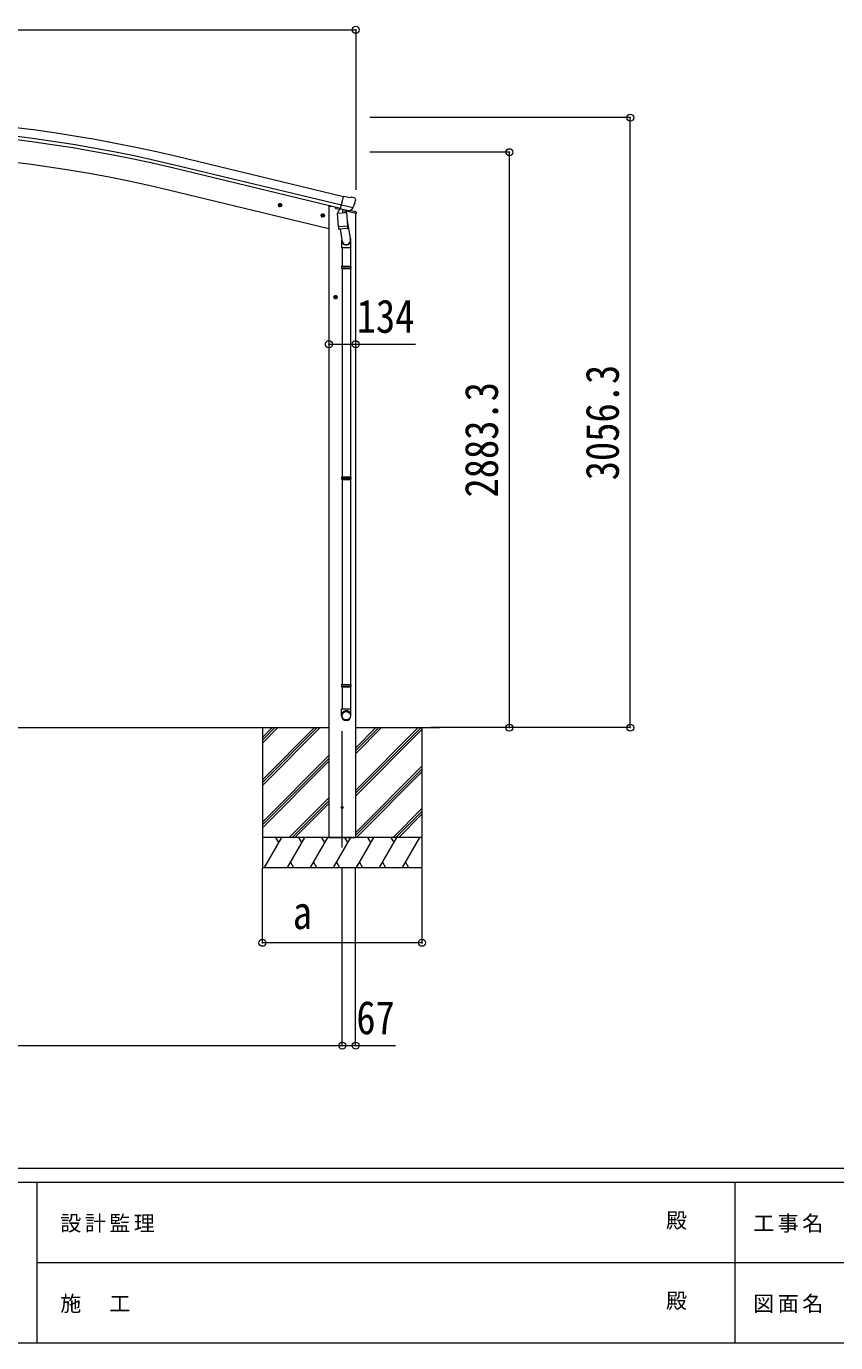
# Model space of a CAD drawing. Units: millimetres at full size. Extents: x -9783 to 9892, y -6828 to 6752.
# Drawn here: x -4022 to 36, y -6828 to -233 of the extents above; entities that cross this region are included whole.
import ezdxf
from ezdxf.enums import TextEntityAlignment as Align

# ---------------------------------------------------------------- set-up
doc = ezdxf.new("R2010")
doc.units = ezdxf.units.MM
doc.header["$LTSCALE"] = 35
doc.header["$PDMODE"] = 32
doc.header["$PDSIZE"] = 35
for name, color, linetype, lineweight in [('0-0_0', 7, 'Continuous', 9), ('0-1_本体', 4, 'Continuous', 9), ('0-2_部品', 7, 'Continuous', 9), ('0-8_PARTS2', 2, 'Continuous', 9), ('0-A_寸法', 6, 'Continuous', 9), ('F-0_240', 7, 'Continuous', 9)]:
    doc.layers.add(name, color=color, linetype=linetype, lineweight=lineweight)
doc.styles.add('ＭＳ ゴシック', font='')
doc.styles.get('ＭＳ ゴシック').set_extended_font_data('MS Gothic')

msp = doc.modelspace()

# ---------------------------------------------------------------- linework, layer by layer
at = {"layer": '0-0_0'}
for p, q in [((-7332.81, -3746.7), (-2505.19, -3746.7)), ((-2838.19, -3795.3), (-2789.59, -3746.69)), ((-2838.19, -3746.7), (-2838.19, -4446.7)), ((-2838.19, -4007.43), (-2577.46, -3746.7)), ((-2838.19, -4021.57), (-2563.32, -3746.7)), ((-2838.19, -4035.71), (-2549.18, -3746.7)), ((-2838.19, -3823.58), (-2761.31, -3746.7)), ((-2838.19, -3809.44), (-2775.45, -3746.7)), ((-2371.19, -3746.7), (-1950.03, -3746.7)), ((-2371.19, -4060.93), (-2056.96, -3746.7)), ((-2371.19, -4075.07), (-2042.82, -3746.7)), ((-2371.19, -3877.08), (-2240.81, -3746.7)), ((-2371.19, -3862.94), (-2254.95, -3746.7)), ((-2371.19, -3848.8), (-2269.09, -3746.7)), ((-2371.19, -4089.21), (-2038.19, -3756.21)), ((-2038.19, -3746.7), (-2038.19, -4446.7)), ((-2838.19, -4219.56), (-2505.19, -3886.56)), ((-2838.19, -4233.7), (-2505.19, -3900.7)), ((-2838.19, -4247.84), (-2505.19, -3914.84)), ((-2371.19, -4273.06), (-2038.19, -3940.06)), ((-2371.19, -4287.2), (-2038.19, -3954.2)), ((-2366.55, -4296.7), (-2038.19, -3968.34)), ((-2703.2, -4296.7), (-2505.19, -4098.69)), ((-2689.06, -4296.7), (-2505.19, -4112.83)), ((-2674.91, -4296.7), (-2505.19, -4126.98)), ((-2182.7, -4296.7), (-2038.19, -4152.19)), ((-2168.56, -4296.7), (-2038.19, -4166.33)), ((-2154.41, -4296.7), (-2038.19, -4180.48)), ((-2038.19, -4296.7), (-2838.19, -4296.7)), ((-2827.9, -4446.7), (-2741.3, -4296.7)), ((-2756.3, -4322.68), (-2771.3, -4296.7)), ((-2712.43, -4446.7), (-2625.83, -4296.7)), ((-2640.83, -4322.68), (-2655.83, -4296.7)), ((-2596.96, -4446.7), (-2510.36, -4296.7)), ((-2525.36, -4322.68), (-2540.36, -4296.7)), ((-2505.19, -4296.7), (-2371.19, -4296.7)), ((-2481.49, -4446.7), (-2394.89, -4296.7)), ((-2409.89, -4322.68), (-2424.89, -4296.7)), ((-2366.02, -4446.7), (-2279.42, -4296.7)), ((-2294.42, -4322.68), (-2309.42, -4296.7)), ((-2250.55, -4446.7), (-2163.95, -4296.7)), ((-2193.95, -4296.7), (-2178.95, -4322.68)), ((-2135.08, -4446.7), (-2048.48, -4296.7)), ((-2838.19, -4446.7), (-2038.19, -4446.7)), ((-2697.43, -4420.72), (-2682.43, -4446.7)), ((-2581.96, -4420.72), (-2566.96, -4446.7)), ((-2466.49, -4420.72), (-2451.49, -4446.7)), ((-2351.02, -4420.72), (-2336.02, -4446.7)), ((-2235.55, -4420.72), (-2220.55, -4446.7)), ((-2120.08, -4420.72), (-2105.08, -4446.7))]:
    msp.add_line(p, q, dxfattribs=at)
at = {"layer": '0-1_本体'}
for p, q in [((-2432.13, -1086.44), (-3267.84, -885.81)), ((-2446.13, -1144.79), (-3281.85, -944.15)), ((-2442.2, -1128.42), (-3277.92, -927.79)), ((-2505.19, -1246.82), (-3308.23, -1054.03)), ((-2505.19, -1133.7), (-2492.32, -1133.7)), ((-2505.19, -1133.7), (-2505.19, -4296.7)), ((-2371.19, -1169.98), (-2371.19, -4296.7))]:
    msp.add_line(p, q, dxfattribs=at)
for radius in [7073, 7029.83, 7013, 6900]:
    msp.add_arc((-4919, -7763.38), radius, 76.5, 103.5, dxfattribs=at)
at = {"layer": '0-2_部品'}
for p, q in [((-2751.88, -1138.66), (-2747.21, -1119.21)), ((-2405.4, -1091.04), (-2431.34, -1084.81)), ((-2405.4, -1091.04), (-2392.14, -1088.34)), ((-2377.66, -1091.53), (-2390.85, -1088.36)), ((-2374.57, -1093.78), (-2370.71, -1100.07)), ((-2370.35, -1102.35), (-2370.62, -1103.5)), ((-2759.27, -1126.6), (-2739.82, -1131.27)), ((-2751.68, -1121.74), (-2756.84, -1127.18)), ((-2744.38, -1123.49), (-2751.68, -1121.74)), ((-2747.41, -1136.13), (-2742.25, -1130.69)), ((-2742.25, -1130.69), (-2744.38, -1123.49)), ((-2545.35, -1177.96), (-2525.9, -1182.63)), ((-2537.76, -1173.1), (-2542.92, -1178.54)), ((-2537.96, -1190.02), (-2533.29, -1170.57)), ((-2530.46, -1174.85), (-2537.76, -1173.1)), ((-2533.49, -1187.49), (-2528.33, -1182.05)), ((-2528.33, -1182.05), (-2530.46, -1174.85)), ((-2472.88, -1138.27), (-2472.88, -1141.53)), ((-2450.82, -1150.77), (-2469.04, -1146.39)), ((-2461.48, -1168.21), (-2415.79, -1165.02)), ((-2456.8, -1235.05), (-2461.48, -1168.21)), ((-2447.06, -1146.45), (-2460.37, -1161.76)), ((-2460.37, -1161.76), (-2459.93, -1168.1)), ((-2446.12, -1146.38), (-2447.06, -1146.45)), ((-2443.03, -1148.85), (-2444.56, -1148.48)), ((-2406.33, -1157.66), (-2443.03, -1148.85)), ((-2384.4, -1142.66), (-2441.91, -1128.85)), ((-2437.08, -1150.67), (-2436.06, -1165.28)), ((-2408.87, -1159.67), (-2434.69, -1166.11)), ((-2417.56, -1161.84), (-2417.33, -1165.13)), ((-2415.79, -1165.02), (-2411.11, -1231.85)), ((-2403.96, -1158.14), (-2411.48, -1156.33)), ((-2368.32, -1170.57), (-2411.25, -1160.26)), ((-2408.17, -1157.89), (-2408.12, -1158.63)), ((-2404.8, -1158.03), (-2406.33, -1157.66)), ((-2401.25, -1157.57), (-2384.88, -1143.08)), ((-2397.56, -1154.3), (-2370.62, -1160.76)), ((-2368.32, -1163.68), (-2368.32, -1170.57)), ((-2456.8, -1235.05), (-2411.11, -1231.85)), ((-2456.79, -1235.05), (-2455.9, -1247.75)), ((-2412.1, -1246.46), (-2453.8, -1249.37)), ((-2448.37, -1249), (-2437.64, -1312.58)), ((-2412.85, -1207.09), (-2396.93, -1303.26)), ((-2410.26, -1244.32), (-2411.13, -1231.86)), ((-2410.65, -1245.68), (-2410.65, -1245.68)), ((-2440.78, -1305.76), (-2440.78, -1340.42)), ((-2394.78, -1340.42), (-2394.78, -1306.07)), ((-2440.78, -1340.42), (-2394.78, -1340.42)), ((-2438.78, -1340.42), (-2438.78, -1434.42)), ((-2396.78, -1340.42), (-2396.78, -1434.42)), ((-2440.78, -1436.42), (-2439.78, -1434.42)), ((-2440.78, -1436.42), (-2394.78, -1436.42)), ((-2440.78, -1436.42), (-2440.78, -1444.42)), ((-2440.78, -1444.42), (-2394.78, -1444.42)), ((-2440.78, -1444.42), (-2439.78, -1446.42)), ((-2439.78, -1434.42), (-2395.78, -1434.42)), ((-2439.78, -1446.42), (-2395.78, -1446.42)), ((-2438.78, -1446.42), (-2438.78, -2490.76)), ((-2396.78, -1446.42), (-2396.78, -2490.76)), ((-2394.78, -1436.42), (-2395.78, -1434.42)), ((-2470.99, -1600.29), (-2470.99, -1580.29)), ((-2480.99, -1590.29), (-2460.99, -1590.29)), ((-2474.74, -1583.79), (-2478.5, -1590.29)), ((-2467.24, -1583.79), (-2474.74, -1583.79)), ((-2463.49, -1590.29), (-2467.24, -1583.79)), ((-2467.24, -1596.79), (-2463.49, -1590.29)), ((-2440.78, -2492.76), (-2439.78, -2490.76)), ((-2440.78, -2492.76), (-2394.78, -2492.76)), ((-2440.78, -2492.76), (-2440.78, -2500.76)), ((-2440.78, -2500.76), (-2394.78, -2500.76)), ((-2440.78, -2500.76), (-2439.78, -2502.76)), ((-2439.78, -2490.76), (-2395.78, -2490.76)), ((-2439.78, -2502.76), (-2395.78, -2502.76)), ((-2438.78, -2502.76), (-2438.78, -3530.8)), ((-2396.78, -2502.76), (-2396.78, -3530.8)), ((-2394.78, -2492.76), (-2395.78, -2490.76)), ((-2440.78, -3532.8), (-2439.78, -3530.8)), ((-2440.78, -3532.8), (-2394.78, -3532.8)), ((-2440.78, -3532.8), (-2440.78, -3540.8)), ((-2440.78, -3540.8), (-2394.78, -3540.8)), ((-2440.78, -3540.8), (-2439.78, -3542.8)), ((-2439.78, -3530.8), (-2395.78, -3530.8)), ((-2439.78, -3542.8), (-2395.78, -3542.8)), ((-2438.78, -3542.8), (-2438.78, -3652.8)), ((-2396.78, -3542.8), (-2396.78, -3652.8)), ((-2394.78, -3532.8), (-2395.78, -3530.8)), ((-2440.78, -3686.94), (-2440.78, -3652.8)), ((-2440.78, -3652.8), (-2394.78, -3652.8)), ((-2394.78, -3686.94), (-2394.78, -3652.8))]:
    msp.add_line(p, q, dxfattribs=at)
for points in [[(-2436.76, -1150.26), (-2446.49, -1147.93), (-2431.34, -1084.81)], [(-2756.84, -1127.18), (-2754.71, -1134.38), (-2747.41, -1136.13)], [(-2542.92, -1178.54), (-2540.79, -1185.74), (-2533.49, -1187.49)], [(-2436.76, -1150.26), (-2436.53, -1150.41), (-2411.76, -1156.36), (-2411.48, -1156.33)], [(-2384.13, -1142.08), (-2384.72, -1142.93), (-2384.88, -1143.08)], [(-2394.78, -1436.42), (-2394.78, -1444.42), (-2395.78, -1446.42)], [(-2478.5, -1590.29), (-2474.74, -1596.79), (-2467.24, -1596.79)], [(-2394.78, -2492.76), (-2394.78, -2500.76), (-2395.78, -2502.76)], [(-2394.78, -3532.8), (-2394.78, -3540.8), (-2395.78, -3542.8)]]:
    msp.add_lwpolyline(points, dxfattribs=at)
for centre, radius in [((-2749.55, -1128.94), 8.5), ((-2749.55, -1128.94), 7.7), ((-2749.55, -1128.94), 6.5), ((-2535.62, -1180.29), 8.5), ((-2535.62, -1180.29), 7.7), ((-2535.62, -1180.29), 6.5), ((-2470.99, -1590.29), 8.5), ((-2470.99, -1590.29), 7.7), ((-2470.99, -1590.29), 6.5)]:
    msp.add_circle(centre, radius, dxfattribs=at)
at = {"layer": '0-2_部品', "color": 4}
msp.add_circle((-2437.79, -4146.7), 5, dxfattribs=at)
at = {"layer": '0-2_部品'}
for centre, radius, start, end in [((-2391.55, -1091.28), 3, 76.5, 101.5), ((-2567.43, -1056.25), 202.4, 334.90875, 346.5), ((-2378.83, -1096.39), 5, 31.5, 76.5), ((-2467.88, -1141.53), 5, 180, 256.5), ((-2444.45, -1148), 0.5, 221.23754, 256.5), ((-2437.68, -1150.76), 0.604, 7.79405, 79.40158), ((-2435.04, -1165.14), 1.03, 188.03431, 289.96103), ((-2409.11, -1158.7), 1, 284, 4), ((-2407.67, -1157.86), 0.5, 76.5, 184), ((-2404.68, -1157.54), 0.5, 256.5, 291.76246), ((-2371.32, -1163.68), 3, 0, 76.5), ((-2453.94, -1247.38), 2, 190.53157, 274), ((-2412.24, -1244.46), 2, 274, 322.59038), ((-2412.2, -1244.49), 1.95, 322.52234, 4.95983), ((-2424.78, -1306.07), 30, 0, 2.54858)]:
    msp.add_arc(centre, radius, start, end, dxfattribs=at)
for centre, major_axis, ratio, start_param, end_param in [((-2373.27, -1101.64), (1.57, -2.57), 0.99628, 0.7835347, 1.5707963), ((-2403.27, -1155.21), (0.73, -2.92), 0.997631, 5.8041905, 5.8929484), ((-2403.3, -1155.09), (-2.63, 3.16), 0.650902, 2.1145521, 2.1873627), ((-2403.24, -1155.31), (0.73, -2.92), 0.997631, 5.965759, 6.7621801), ((-2417.78, -1305.76), (-23, 0), 0.996195, 6.0000678, 10.0103449), ((-2417.78, -1305.76), (-21, 0), 0.996195, 0.3319459, 3.3482706), ((-2417.78, -3685.19), (23, 0), 0.996195, 6.2831853, 9.424778), ((-2417.78, -3686.94), (23, 0), 0.996195, 6.2831853, 9.424778), ((-2417.78, -3686.94), (0, -23.43), 0.981806, 4.712389, 7.8539816)]:
    msp.add_ellipse(centre, major_axis=major_axis, ratio=ratio, start_param=start_param, end_param=end_param, dxfattribs=at)
msp.add_ellipse((-2417.78, -3686.94), major_axis=(-21, 0), ratio=0.996195, dxfattribs=at)
at = {"layer": '0-8_PARTS2', "color": 6}
msp.add_line((-7467.31, -250.3), (-2370.29, -250.3), dxfattribs=at)
at = {"layer": '0-8_PARTS2'}
msp.add_line((-2437.79, -4347.64), (-2437.79, -3763.69), dxfattribs=at)
at = {"layer": '0-A_寸法'}
for p, q in [((-2370.29, -250.3), (-2370.29, -1052.63)), ((-993.71, -690.38), (-2300.14, -690.38)), ((-993.71, -3746.7), (-993.71, -690.38)), ((-1599.69, -863.38), (-2300.14, -863.38)), ((-1599.69, -3746.7), (-1599.69, -863.38)), ((-2504.79, -1825.45), (-2370.79, -1825.45)), ((-2370.79, -1825.45), (-2070.79, -1825.45)), ((-1599.69, -3746.7), (-1993.93, -3746.7)), ((-993.71, -3746.7), (-1599.69, -3746.7)), ((-2837.79, -4824.6), (-2837.79, -4450.19)), ((-2437.79, -5339.59), (-2437.79, -4450.19)), ((-2370.79, -5339.59), (-2370.79, -4450.19)), ((-2037.79, -4824.6), (-2037.79, -4450.19)), ((-2037.79, -4824.6), (-2837.79, -4824.6)), ((-7399.81, -5339.59), (-2437.79, -5339.59)), ((-2437.79, -5339.59), (-2370.79, -5339.59)), ((-2370.79, -5339.59), (-2170.79, -5339.59))]:
    msp.add_line(p, q, dxfattribs=at)
for p in [(-2370.29, -250.3), (-993.71, -690.38), (-1599.69, -863.38), (-2504.79, -1825.45), (-2370.79, -1825.45), (-1599.69, -3746.7), (-993.71, -3746.7), (-2837.79, -4824.6), (-2037.79, -4824.6), (-2437.79, -5339.59), (-2370.79, -5339.59)]:
    msp.add_point(p, dxfattribs=at)
at = {"layer": 'F-0_240', "color": 5}
for p, q in [((-9783.03, -5953.1), (9396.97, -5953.1)), ((-9783.03, -6023.1), (6285.75, -6023.1)), ((-3969.25, -6023.1), (-3969.25, -6828.1)), ((-469.25, -6023.1), (-469.25, -6828.1)), ((-3969.25, -6425.6), (3205.75, -6425.6)), ((-9783.03, -6828.1), (9396.97, -6828.1))]:
    msp.add_line(p, q, dxfattribs=at)

# ---------------------------------------------------------------- texts
at = {"layer": '0-A_寸法', "color": 7, "style": 'ＭＳ ゴシック', "width": 0.85}
for s, p in [('134', (-2365.17, -1818.45)), ('a', (-2685.92, -4805.6)), ('67', (-2367.04, -5332.59))]:
    msp.add_text(s, height=166.8, dxfattribs=at).set_placement(p, align=Align.BOTTOM_LEFT)
for s, p in [('3056.3', (-1000.71, -2507.29)), ('2883.3', (-1606.69, -2593.79))]:
    msp.add_text(s, height=166.8, rotation=90, dxfattribs=at).set_placement(p, align=Align.BOTTOM_LEFT)
at = {"layer": 'F-0_240', "style": 'ＭＳ ゴシック'}
for p in [(-814.24, -6276.85), (-814.24, -6679.35)]:
    msp.add_text('殿', height=76.98, dxfattribs=at).set_placement(p, align=Align.BOTTOM_LEFT)
at = {"layer": 'F-0_240', "char_height": 76.98, "attachment_point": 7, "style": 'ＭＳ ゴシック'}
for s, insert in [('\\T1.17;設計監理', (-3851.04, -6276.85)), ('\\T1.17;工事名', (-376.96, -6276.85)), ('\\T1.17;施\u3000工', (-3851.04, -6679.35)), ('\\T1.17;図面名', (-376.96, -6679.35))]:
    msp.add_mtext(s, dxfattribs=dict(at, insert=insert))

doc.saveas('drawing.dxf')
